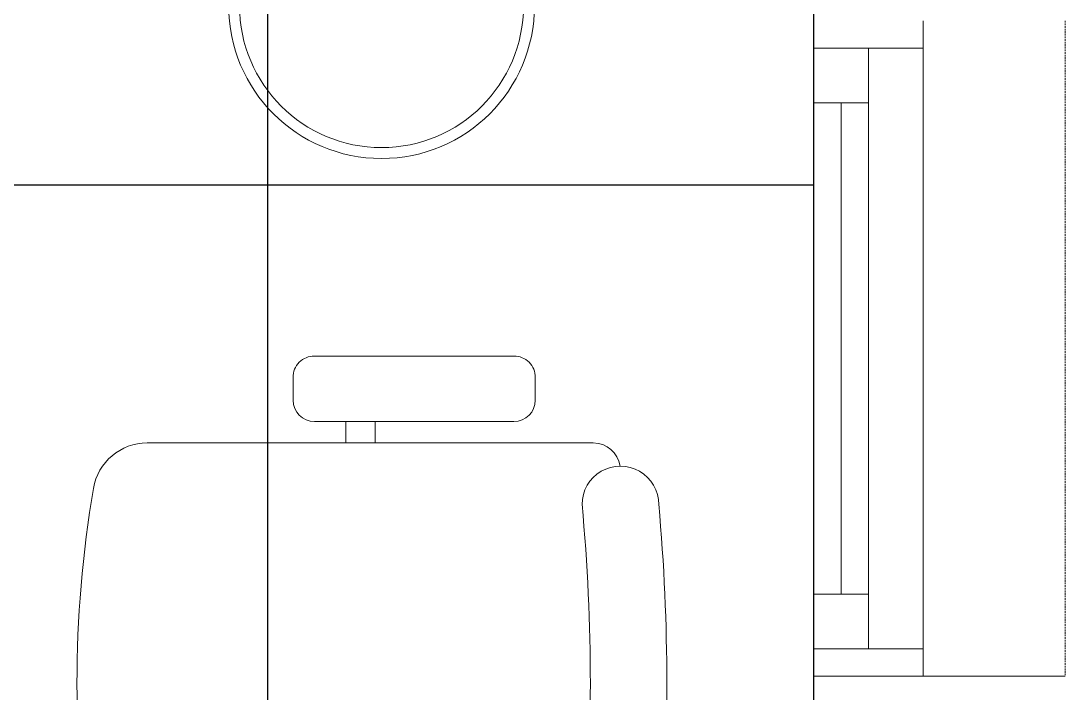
# Model space of a CAD drawing. Extents: x -12260 to 304645, y -29287 to 19916.
# Drawn here: x 48250 to 49206, y 4474 to 5090 of the extents above; entities that cross this region are included whole.
import ezdxf

# ---------------------------------------------------------------- set-up
doc = ezdxf.new("R2010")
doc.units = 0
doc.header["$LTSCALE"] = 0.25
doc.linetypes.add('01-First Floor$0$HIDDEN', pattern=[9.525, 6.35, -3.175])
doc.linetypes.add('DASHDOT', pattern=[25.4, 12.7, -6.35, 0, -6.35])
for name, color, linetype, lineweight in [('01-First Floor$0$Aluminum', 251, 'Continuous', 5), ('01-First Floor$0$LOADING', 253, 'Continuous', 5), ('01-First Floor$0$NEW Wall', 166, 'Continuous', 5), ('01-First Floor$0$Proj', 251, 'Continuous', 5), ('01-First Floor$0$Walls', 251, 'Continuous', 5), ('E-LITE-CLNG-CNDT', 6, 'DASHDOT', 35)]:
    doc.layers.add(name, color=color, linetype=linetype, lineweight=lineweight)
doc.layers.add('01-First Floor$0$FALSE CEILING', color=251, linetype='Continuous')

# ---------------------------------------------------------------- blocks, each defined once
blk = doc.blocks.new('01-First Floor$0$WM00001-P')
at = {"layer": '01-First Floor$0$LOADING'}
for radius in [0.14, 0.13]:
    blk.add_circle((0, 0), radius, dxfattribs=at)
blk = doc.blocks.new('*X76')
at = {"color": 0}
for p, q in [((5, 3), (5, 3)), ((5, 3), (5, 3)), ((5, 3), (5, 3)), ((5, 3), (5, 3)), ((5, 3), (5, 3)), ((5, 3), (5, 3)), ((5, 3), (5, 3)), ((5, 3), (5, 3)), ((5, 3), (5, 3)), ((5, 3), (5, 3)), ((5, 3), (5, 3)), ((5, 3), (5, 3)), ((5, 3), (5, 3)), ((5, 3), (5, 3)), ((5, 3), (5, 3)), ((5, 3), (5, 3)), ((5, 3), (5, 3)), ((5, 3), (5, 3)), ((5, 3), (5, 3)), ((5, 3), (5, 3)), ((5, 3), (5, 3)), ((5, 3), (5, 3)), ((5, 3), (5, 3)), ((5, 3), (5, 3)), ((5, 3), (5, 3)), ((5, 3), (5, 3)), ((5, 3), (5, 3)), ((5, 3), (5, 3)), ((5, 3), (5, 3)), ((5, 3), (5, 3)), ((5, 3), (5, 3)), ((5, 3), (5, 3)), ((5, 3), (5, 3)), ((5, 3), (5, 3)), ((5, 3), (5, 3)), ((5, 3), (5, 3)), ((5, 3), (5, 3)), ((5, 3), (5, 3)), ((5, 3), (5, 3)), ((5, 3), (5, 3)), ((5, 3), (5, 3)), ((5, 3), (5, 3)), ((5, 3), (5, 3)), ((5, 3), (5, 3)), ((5, 3), (5, 3)), ((5, 3), (5, 3)), ((5, 3), (5, 3)), ((5, 3), (5, 3)), ((5, 3), (5, 3)), ((5, 3), (5, 3)), ((5, 3), (5, 3)), ((5, 3), (5, 3)), ((5, 3), (5, 3)), ((5, 3), (5, 3)), ((5, 3), (5, 3)), ((5, 3), (5, 3)), ((5, 3), (5, 3)), ((5, 3), (5, 3)), ((5, 3), (5, 3)), ((5, 3), (5, 3)), ((5, 3), (5, 3)), ((5, 3), (5, 3)), ((5, 3), (5, 3)), ((5, 3), (5, 3)), ((5, 3), (5, 3)), ((5, 3), (5, 3)), ((6, 3), (5, 3)), ((5, 3), (5, 3)), ((6, 3), (5, 3)), ((5, 3), (5, 3)), ((6, 3), (5, 3)), ((5, 3), (5, 3)), ((6, 3), (5, 3)), ((5, 3), (5, 3)), ((5, 3), (5, 3)), ((5, 3), (5, 3)), ((5, 3), (5, 3)), ((5, 3), (5, 3)), ((5, 3), (5, 3)), ((5, 3), (5, 3)), ((5, 3), (5, 3)), ((5, 3), (5, 3)), ((5, 3), (5, 3)), ((5, 3), (5, 3)), ((5, 3), (5, 3)), ((5, 3), (5, 3)), ((5, 3), (5, 3)), ((5, 3), (5, 3)), ((5, 3), (5, 3)), ((5, 3), (5, 3)), ((5, 3), (5, 3)), ((5, 3), (5, 3)), ((5, 3), (5, 3)), ((5, 3), (5, 3)), ((5, 3), (5, 3)), ((5, 3), (5, 3)), ((6, 3), (6, 3)), ((6, 3), (6, 3)), ((6, 3), (6, 3)), ((6, 3), (6, 3)), ((6, 3), (6, 3)), ((6, 3), (6, 3)), ((6, 3), (6, 3)), ((6, 3), (6, 3)), ((6, 3), (6, 3)), ((6, 3), (6, 3)), ((6, 3), (6, 3)), ((6, 3), (6, 3)), ((6, 3), (6, 3)), ((6, 3), (6, 3)), ((6, 3), (6, 3)), ((6, 3), (6, 3)), ((6, 3), (6, 3)), ((6, 3), (6, 3)), ((6, 3), (6, 3)), ((6, 3), (6, 3)), ((6, 3), (6, 3)), ((6, 3), (6, 3)), ((6, 3), (6, 3)), ((6, 3), (6, 3)), ((6, 3), (6, 3)), ((6, 3), (6, 3)), ((6, 3), (6, 3)), ((6, 3), (6, 3)), ((6, 3), (6, 3)), ((6, 3), (6, 3)), ((6, 3), (6, 3)), ((6, 3), (6, 3)), ((6, 3), (6, 3)), ((6, 3), (6, 3)), ((6, 3), (6, 3)), ((6, 3), (6, 3)), ((6, 3), (6, 3)), ((6, 3), (6, 3)), ((6, 3), (6, 3)), ((6, 3), (6, 3)), ((6, 3), (6, 3)), ((6, 3), (6, 3)), ((6, 3), (6, 3)), ((6, 3), (6, 3)), ((6, 3), (6, 3)), ((6, 3), (6, 3)), ((6, 3), (6, 3)), ((6, 3), (6, 3)), ((6, 3), (6, 3)), ((6, 3), (6, 3)), ((6, 3), (6, 3)), ((6, 3), (6, 3)), ((6, 3), (6, 3)), ((6, 3), (6, 3)), ((6, 3), (6, 3)), ((6, 3), (6, 3)), ((6, 3), (6, 3)), ((6, 3), (6, 3)), ((6, 3), (6, 3)), ((6, 3), (6, 3)), ((6, 3), (6, 3)), ((6, 3), (6, 3)), ((6, 3), (6, 3)), ((6, 3), (6, 3)), ((6, 3), (6, 3)), ((6, 3), (6, 3)), ((6, 3), (6, 3)), ((6, 3), (6, 3)), ((6, 3), (6, 3)), ((6, 3), (6, 3)), ((6, 3), (6, 3)), ((6, 3), (6, 3)), ((6, 3), (6, 3)), ((6, 3), (6, 3)), ((6, 3), (6, 3)), ((6, 3), (6, 3)), ((6, 3), (6, 3)), ((6, 3), (6, 3)), ((6, 3), (6, 3)), ((6, 3), (6, 3)), ((6, 3), (6, 3)), ((6, 3), (6, 3)), ((6, 3), (6, 3)), ((6, 3), (6, 3)), ((6, 3), (6, 3)), ((6, 3), (6, 3)), ((6, 3), (6, 3)), ((6, 3), (6, 3)), ((6, 3), (6, 3)), ((6, 3), (6, 3)), ((6, 3), (6, 3)), ((6, 3), (6, 3)), ((6, 3), (6, 3)), ((6, 3), (6, 3)), ((6, 3), (6, 3)), ((6, 3), (6, 3)), ((6, 3), (6, 3)), ((6, 3), (6, 3)), ((6, 3), (6, 3)), ((6, 3), (6, 3)), ((6, 3), (6, 3)), ((6, 3), (6, 3)), ((6, 3), (6, 3)), ((6, 3), (6, 3)), ((6, 3), (6, 3)), ((6, 3), (6, 3)), ((6, 3), (6, 3)), ((6, 3), (6, 3)), ((6, 3), (6, 3)), ((6, 3), (6, 3)), ((6, 3), (6, 3)), ((6, 3), (6, 3)), ((6, 3), (6, 3)), ((6, 3), (6, 3)), ((6, 3), (6, 3)), ((6, 3), (6, 3)), ((6, 3), (6, 3)), ((6, 3), (6, 3)), ((6, 3), (6, 3)), ((6, 3), (6, 3)), ((6, 3), (6, 3)), ((6, 3), (6, 3)), ((6, 3), (6, 3)), ((6, 3), (6, 3)), ((6, 3), (6, 3)), ((6, 3), (6, 3)), ((6, 3), (6, 3)), ((6, 3), (6, 3)), ((6, 3), (6, 3)), ((6, 3), (6, 3)), ((6, 3), (6, 3)), ((6, 3), (6, 3)), ((6, 3), (6, 3)), ((6, 3), (6, 3)), ((6, 3), (6, 3)), ((6, 3), (6, 3)), ((6, 3), (6, 3)), ((6, 3), (6, 3)), ((6, 3), (6, 3)), ((6, 3), (6, 3)), ((6, 3), (6, 3)), ((6, 3), (6, 3)), ((6, 3), (6, 3)), ((6, 3), (6, 3)), ((6, 3), (6, 3)), ((6, 3), (6, 3)), ((6, 3), (6, 3)), ((6, 3), (6, 3)), ((6, 3), (6, 3)), ((6, 3), (6, 3)), ((6, 3), (6, 3)), ((6, 3), (6, 3)), ((6, 3), (6, 3)), ((6, 3), (6, 3)), ((6, 3), (6, 3)), ((6, 3), (6, 3)), ((6, 3), (6, 3)), ((6, 3), (6, 3)), ((6, 3), (6, 3)), ((6, 3), (6, 3)), ((6, 3), (6, 3)), ((6, 3), (6, 3)), ((6, 3), (6, 3)), ((6, 3), (6, 3)), ((6, 3), (6, 3)), ((6, 3), (6, 3)), ((6, 3), (6, 3)), ((6, 3), (6, 3)), ((6, 3), (6, 3)), ((6, 3), (6, 3)), ((6, 3), (6, 3)), ((6, 3), (6, 3)), ((6, 3), (6, 3)), ((6, 3), (6, 3)), ((6, 3), (6, 3)), ((6, 3), (6, 3)), ((6, 3), (6, 3)), ((6, 3), (6, 3)), ((6, 3), (6, 3)), ((6, 3), (6, 3)), ((6, 3), (6, 3)), ((6, 3), (6, 3)), ((6, 3), (6, 3)), ((6, 3), (6, 3)), ((6, 3), (6, 3)), ((6, 3), (6, 3)), ((6, 3), (6, 3)), ((6, 3), (6, 3)), ((6, 3), (6, 3)), ((6, 3), (6, 3)), ((6, 3), (6, 3)), ((6, 3), (6, 3)), ((6, 3), (6, 3)), ((6, 3), (6, 3)), ((6, 3), (6, 3)), ((6, 3), (6, 3)), ((6, 3), (6, 3)), ((6, 3), (6, 3)), ((6, 3), (6, 3)), ((6, 3), (6, 3)), ((6, 3), (6, 3)), ((6, 3), (6, 3)), ((6, 3), (6, 3)), ((6, 3), (6, 3)), ((6, 3), (5, 3)), ((6, 3), (5, 3)), ((6, 3), (5, 3)), ((6, 3), (5, 3)), ((6, 3), (5, 3)), ((6, 3), (6, 3)), ((6, 3), (6, 3)), ((6, 3), (6, 3)), ((6, 3), (6, 3)), ((6, 3), (6, 3)), ((6, 3), (6, 3)), ((6, 3), (6, 3)), ((6, 3), (6, 3)), ((6, 3), (6, 3)), ((6, 3), (6, 3)), ((6, 3), (6, 3)), ((6, 3), (6, 3)), ((6, 3), (6, 3)), ((6, 3), (6, 3)), ((6, 3), (6, 3)), ((6, 3), (6, 3)), ((6, 3), (6, 3)), ((6, 3), (6, 3)), ((6, 3), (6, 3)), ((6, 3), (6, 3)), ((6, 3), (6, 3)), ((6, 3), (6, 3)), ((6, 3), (6, 3)), ((6, 3), (6, 3)), ((6, 3), (6, 3)), ((6, 3), (6, 3)), ((6, 3), (6, 3)), ((6, 3), (6, 3)), ((6, 3), (6, 3)), ((6, 3), (6, 3)), ((6, 3), (6, 3)), ((6, 3), (6, 3)), ((6, 3), (6, 3)), ((6, 3), (6, 3)), ((6, 3), (6, 3)), ((6, 3), (6, 3)), ((6, 3), (6, 3)), ((6, 3), (6, 3)), ((6, 3), (6, 3)), ((6, 3), (6, 3)), ((6, 3), (6, 3)), ((6, 3), (6, 3)), ((6, 3), (6, 3)), ((6, 3), (6, 3)), ((6, 3), (6, 3)), ((6, 3), (6, 3)), ((6, 3), (6, 3)), ((6, 3), (6, 3)), ((6, 3), (6, 3)), ((6, 3), (6, 3)), ((6, 3), (6, 3)), ((6, 3), (6, 3)), ((6, 3), (6, 3)), ((6, 3), (6, 3)), ((6, 3), (6, 3)), ((6, 3), (6, 3)), ((6, 3), (6, 3)), ((6, 3), (6, 3)), ((6, 3), (6, 3)), ((6, 3), (6, 3)), ((6, 3), (6, 3)), ((6, 3), (6, 3)), ((6, 3), (6, 3)), ((6, 3), (6, 3)), ((6, 3), (6, 3)), ((6, 3), (6, 3)), ((6, 3), (6, 3)), ((6, 3), (6, 3)), ((6, 3), (6, 3)), ((6, 3), (6, 3)), ((6, 3), (6, 3)), ((6, 3), (6, 3)), ((6, 3), (6, 3)), ((6, 3), (6, 3)), ((6, 3), (6, 3)), ((6, 3), (6, 3)), ((6, 3), (6, 3)), ((6, 3), (6, 3)), ((6, 3), (6, 3)), ((6, 3), (6, 3)), ((6, 3), (6, 3)), ((6, 3), (6, 3)), ((6, 3), (6, 3)), ((6, 3), (6, 3)), ((6, 3), (6, 3)), ((6, 3), (6, 3)), ((6, 3), (6, 3)), ((6, 3), (6, 3)), ((6, 3), (6, 3)), ((6, 3), (6, 3)), ((6, 3), (6, 3)), ((6, 3), (6, 3)), ((6, 3), (6, 3)), ((6, 3), (6, 3)), ((6, 3), (6, 3)), ((6, 3), (6, 3)), ((6, 3), (6, 3)), ((6, 3), (6, 3)), ((6, 3), (6, 3)), ((6, 3), (6, 3)), ((6, 3), (6, 3)), ((6, 3), (6, 3)), ((6, 3), (6, 3)), ((6, 3), (6, 3)), ((6, 3), (6, 3)), ((6, 3), (6, 3)), ((6, 3), (6, 3)), ((6, 3), (6, 3)), ((6, 3), (6, 3)), ((6, 3), (6, 3)), ((6, 3), (6, 3)), ((6, 3), (6, 3)), ((6, 3), (6, 3)), ((6, 3), (6, 3)), ((6, 3), (6, 3)), ((6, 3), (6, 3)), ((6, 3), (6, 3)), ((6, 3), (6, 3)), ((6, 3), (6, 3)), ((6, 3), (6, 3)), ((6, 3), (6, 3)), ((6, 3), (6, 3)), ((6, 3), (6, 3)), ((6, 3), (6, 3)), ((6, 3), (6, 3)), ((6, 3), (6, 3)), ((6, 3), (6, 3)), ((6, 3), (6, 3)), ((6, 3), (6, 3)), ((6, 3), (6, 3)), ((6, 3), (6, 3)), ((6, 3), (6, 3)), ((6, 3), (6, 3)), ((6, 3), (6, 3)), ((6, 3), (6, 3)), ((6, 3), (6, 3)), ((6, 3), (6, 3)), ((6, 3), (6, 3)), ((6, 3), (6, 3)), ((6, 3), (6, 3)), ((6, 3), (6, 3)), ((6, 3), (6, 3)), ((6, 3), (6, 3)), ((6, 3), (6, 3)), ((6, 3), (6, 3)), ((6, 3), (6, 3)), ((6, 3), (6, 3)), ((6, 3), (6, 3)), ((6, 3), (6, 3)), ((6, 3), (6, 3)), ((6, 3), (6, 3)), ((6, 3), (6, 3)), ((6, 3), (6, 3)), ((6, 3), (6, 3)), ((6, 3), (6, 3)), ((6, 3), (6, 3)), ((6, 3), (6, 3)), ((6, 3), (6, 3)), ((6, 3), (6, 3)), ((6, 3), (6, 3)), ((6, 3), (6, 3)), ((6, 3), (6, 3)), ((6, 3), (6, 3)), ((6, 3), (6, 3)), ((6, 3), (6, 3)), ((6, 3), (6, 3)), ((6, 3), (6, 3)), ((6, 3), (6, 3)), ((6, 3), (6, 3)), ((6, 3), (6, 3)), ((6, 3), (6, 3)), ((6, 3), (6, 3)), ((6, 3), (6, 3)), ((6, 3), (6, 3)), ((6, 3), (6, 3)), ((6, 3), (6, 3)), ((6, 3), (6, 3)), ((6, 3), (6, 3)), ((6, 3), (6, 3)), ((6, 3), (6, 3)), ((6, 3), (6, 3)), ((6, 3), (6, 3)), ((6, 3), (6, 3)), ((6, 3), (6, 3)), ((6, 3), (6, 3)), ((6, 3), (6, 3)), ((6, 3), (6, 3)), ((6, 3), (6, 3)), ((6, 3), (6, 3)), ((6, 3), (6, 3)), ((6, 3), (6, 3)), ((6, 3), (6, 3)), ((6, 3), (6, 3)), ((6, 3), (6, 3)), ((6, 3), (6, 3)), ((6, 3), (6, 3)), ((6, 3), (6, 3)), ((6, 3), (6, 3)), ((6, 3), (6, 3)), ((6, 3), (6, 3)), ((6, 3), (6, 3)), ((6, 3), (6, 3)), ((6, 3), (6, 3)), ((6, 3), (6, 3)), ((6, 3), (6, 3)), ((6, 3), (6, 3)), ((6, 3), (6, 3)), ((6, 3), (6, 3)), ((6, 3), (6, 3)), ((6, 3), (6, 3)), ((6, 3), (6, 3)), ((6, 3), (6, 3)), ((6, 3), (6, 3)), ((6, 3), (6, 3)), ((6, 3), (6, 3)), ((6, 3), (6, 3)), ((6, 3), (6, 3)), ((6, 3), (6, 3)), ((6, 3), (6, 3)), ((6, 3), (6, 3)), ((6, 3), (6, 3)), ((6, 3), (6, 3)), ((6, 3), (6, 3)), ((6, 3), (6, 3)), ((6, 3), (6, 3)), ((6, 3), (6, 3)), ((6, 3), (6, 3)), ((6, 3), (6, 3)), ((6, 3), (6, 3)), ((6, 3), (6, 3)), ((6, 3), (6, 3)), ((6, 3), (6, 3)), ((6, 3), (6, 3)), ((6, 3), (6, 3)), ((6, 3), (6, 3)), ((6, 3), (6, 3)), ((6, 3), (6, 3)), ((6, 3), (6, 3)), ((6, 3), (6, 3)), ((6, 3), (6, 3)), ((6, 3), (6, 3)), ((6, 3), (6, 3)), ((6, 3), (6, 3)), ((6, 3), (6, 3)), ((6, 3), (6, 3)), ((6, 3), (6, 3)), ((6, 3), (6, 3)), ((6, 3), (6, 3)), ((6, 3), (6, 3)), ((6, 3), (6, 3)), ((6, 3), (6, 3)), ((6, 3), (6, 3)), ((6, 3), (6, 3)), ((6, 3), (6, 3)), ((6, 3), (6, 3)), ((6, 3), (6, 3)), ((6, 3), (6, 3)), ((6, 3), (6, 3)), ((6, 3), (6, 3)), ((6, 3), (6, 3)), ((6, 3), (6, 3)), ((6, 3), (6, 3)), ((6, 3), (6, 3)), ((6, 3), (6, 3)), ((6, 3), (6, 3)), ((6, 3), (6, 3)), ((6, 3), (6, 3)), ((6, 3), (6, 3)), ((6, 3), (6, 3)), ((6, 3), (6, 3)), ((6, 3), (6, 3)), ((6, 3), (6, 3)), ((6, 3), (6, 3)), ((6, 3), (6, 3)), ((6, 3), (6, 3)), ((6, 3), (6, 3)), ((6, 3), (6, 3)), ((6, 3), (6, 3)), ((6, 3), (6, 3)), ((6, 3), (6, 3)), ((6, 3), (6, 3)), ((6, 3), (6, 3)), ((6, 3), (6, 3)), ((6, 3), (6, 3)), ((6, 3), (6, 3)), ((6, 3), (6, 3)), ((6, 3), (6, 3)), ((6, 3), (6, 3)), ((6, 3), (6, 3)), ((6, 3), (6, 3)), ((6, 3), (6, 3)), ((6, 3), (6, 3)), ((6, 3), (6, 3)), ((6, 3), (6, 3)), ((6, 3), (6, 3)), ((6, 3), (6, 3)), ((6, 3), (6, 3)), ((6, 3), (6, 3)), ((6, 3), (6, 3)), ((6, 3), (6, 3)), ((6, 3), (6, 3)), ((6, 3), (6, 3)), ((6, 3), (6, 3)), ((6, 3), (6, 3)), ((6, 3), (6, 3)), ((6, 3), (6, 3)), ((6, 3), (6, 3)), ((6, 3), (6, 3)), ((6, 3), (6, 3)), ((6, 3), (6, 3)), ((6, 3), (6, 3)), ((6, 3), (6, 3)), ((6, 3), (6, 3)), ((6, 3), (6, 3)), ((6, 3), (6, 3)), ((6, 3), (6, 3)), ((6, 3), (6, 3))]:
    blk.add_line(p, q, dxfattribs=at)
blk = doc.blocks.new('*X77')
at = {"color": 0}
for p, q in [((13, 1), (13, 1)), ((13, 1), (13, 1)), ((13, 1), (13, 1)), ((13, 1), (13, 1)), ((13, 1), (13, 1)), ((13, 1), (13, 1)), ((13, 1), (13, 1)), ((13, 1), (13, 1)), ((13, 1), (13, 1)), ((13, 1), (13, 1)), ((13, 1), (13, 1)), ((13, 1), (13, 1)), ((13, 1), (13, 1)), ((13, 1), (13, 1)), ((13, 1), (13, 1)), ((13, 1), (14, 1)), ((13, 1), (14, 1)), ((13, 1), (14, 1)), ((13, 1), (13, 1)), ((13, 1), (13, 1)), ((13, 1), (13, 1)), ((13, 1), (13, 1)), ((13, 1), (13, 1)), ((13, 1), (13, 1)), ((13, 1), (13, 1)), ((13, 1), (13, 1)), ((13, 1), (13, 1)), ((13, 1), (13, 1)), ((13, 1), (13, 1)), ((13, 1), (13, 1)), ((13, 1), (13, 1)), ((13, 1), (13, 1)), ((13, 1), (13, 1)), ((13, 1), (13, 1)), ((13, 1), (13, 1)), ((13, 1), (13, 1)), ((13, 1), (13, 1)), ((13, 1), (13, 1)), ((13, 1), (13, 1)), ((13, 1), (13, 1)), ((13, 1), (13, 1)), ((13, 1), (13, 1)), ((13, 1), (13, 1)), ((13, 1), (13, 1)), ((13, 1), (13, 1)), ((13, 1), (13, 1)), ((13, 1), (13, 1)), ((13, 1), (13, 1)), ((13, 1), (13, 1)), ((13, 1), (13, 1)), ((13, 1), (13, 1)), ((13, 1), (13, 1)), ((13, 1), (13, 1)), ((13, 1), (13, 1)), ((13, 1), (13, 1)), ((13, 1), (13, 1)), ((13, 1), (13, 1)), ((13, 1), (13, 1)), ((13, 1), (13, 1)), ((13, 1), (13, 1)), ((13, 1), (13, 1)), ((13, 1), (13, 1)), ((13, 1), (13, 1)), ((13, 1), (13, 1)), ((13, 1), (13, 1)), ((13, 1), (13, 1)), ((13, 1), (13, 1)), ((13, 1), (13, 1)), ((13, 1), (13, 1)), ((13, 1), (13, 1)), ((13, 1), (13, 1)), ((13, 1), (13, 1)), ((13, 1), (13, 1)), ((13, 1), (13, 1)), ((13, 1), (13, 1)), ((13, 1), (13, 1)), ((13, 1), (13, 1)), ((13, 1), (13, 1)), ((13, 1), (13, 1)), ((13, 1), (13, 1)), ((13, 1), (13, 1)), ((13, 1), (13, 1)), ((13, 1), (13, 1)), ((13, 1), (13, 1)), ((13, 1), (13, 1)), ((13, 1), (13, 1)), ((13, 1), (13, 1)), ((13, 1), (13, 1)), ((13, 1), (13, 1)), ((13, 1), (13, 1)), ((13, 1), (13, 1)), ((13, 1), (13, 1)), ((13, 1), (13, 1)), ((13, 1), (13, 1)), ((13, 1), (13, 1)), ((13, 1), (13, 1)), ((13, 1), (13, 1)), ((13, 1), (13, 1)), ((13, 1), (13, 1)), ((13, 1), (13, 1)), ((13, 1), (13, 1)), ((13, 1), (13, 1)), ((13, 1), (13, 1)), ((13, 1), (13, 1)), ((13, 1), (13, 1)), ((13, 1), (13, 1)), ((13, 1), (13, 1)), ((13, 1), (13, 1)), ((13, 1), (13, 1)), ((13, 1), (13, 1)), ((13, 1), (13, 1)), ((13, 1), (13, 1)), ((13, 1), (13, 1)), ((13, 1), (13, 1)), ((13, 1), (13, 1)), ((13, 1), (13, 1)), ((13, 1), (13, 1)), ((13, 1), (13, 1)), ((13, 1), (13, 1)), ((13, 1), (13, 1)), ((13, 1), (13, 1)), ((13, 1), (13, 1)), ((13, 1), (13, 1)), ((13, 1), (14, 1)), ((13, 0), (13, 0)), ((13, 0), (13, 0)), ((13, 0), (13, 0)), ((13, 0), (13, 0)), ((13, 0), (13, 0)), ((13, 0), (13, 0)), ((13, 0), (13, 0)), ((13, 0), (13, 0)), ((13, 0), (13, 0)), ((13, 0), (13, 0)), ((13, 0), (13, 0)), ((13, 0), (13, 0)), ((13, 0), (13, 0)), ((13, 0), (13, 0)), ((13, 0), (13, 0)), ((13, 0), (13, 0)), ((13, 0), (13, 0)), ((13, 0), (13, 0)), ((13, 0), (13, 0)), ((13, 0), (13, 0)), ((13, 0), (13, 0)), ((13, 0), (13, 0)), ((13, 0), (13, 0)), ((13, 0), (13, 0)), ((13, 0), (13, 0)), ((13, 0), (13, 0)), ((13, 0), (13, 0)), ((13, 0), (13, 0)), ((13, 0), (13, 0)), ((13, 0), (13, 0)), ((13, 0), (13, 0)), ((13, 0), (13, 0)), ((13, 0), (13, 0)), ((13, 0), (13, 0)), ((13, 0), (13, 0)), ((13, 0), (13, 0)), ((13, 0), (13, 0)), ((13, 0), (13, 0)), ((13, 0), (13, 0)), ((13, 0), (13, 0)), ((13, 0), (13, 0)), ((13, 0), (13, 0)), ((13, 0), (13, 0)), ((13, 0), (13, 0)), ((13, 0), (13, 0)), ((13, 0), (13, 0)), ((13, 0), (13, 0)), ((13, 0), (13, 0)), ((13, 0), (14, 0)), ((13, 0), (14, 0)), ((13, 0), (13, 0)), ((13, 0), (14, 0)), ((14, 1), (14, 1)), ((14, 1), (14, 1)), ((14, 1), (14, 1)), ((14, 1), (14, 1)), ((14, 1), (14, 1)), ((14, 1), (14, 1)), ((14, 1), (14, 1)), ((14, 1), (14, 1)), ((14, 1), (14, 1)), ((14, 1), (14, 1)), ((14, 1), (14, 1)), ((14, 1), (14, 1)), ((14, 1), (14, 1)), ((14, 1), (14, 1)), ((14, 1), (14, 1)), ((14, 1), (14, 1)), ((14, 1), (14, 1)), ((14, 1), (14, 1)), ((14, 1), (14, 1)), ((14, 1), (14, 1)), ((14, 1), (14, 1)), ((14, 1), (14, 1)), ((14, 1), (14, 1)), ((14, 1), (14, 1)), ((14, 1), (14, 1)), ((14, 1), (14, 1)), ((14, 1), (14, 1)), ((14, 1), (14, 1)), ((14, 1), (14, 1)), ((14, 1), (14, 1)), ((14, 1), (14, 1)), ((14, 1), (14, 1)), ((14, 1), (14, 1)), ((14, 1), (14, 1)), ((14, 1), (14, 1)), ((14, 1), (14, 1)), ((14, 1), (14, 1)), ((14, 1), (14, 1)), ((14, 1), (14, 1)), ((14, 1), (14, 1)), ((14, 1), (14, 1)), ((14, 1), (14, 1)), ((14, 1), (14, 1)), ((14, 1), (14, 1)), ((14, 1), (14, 1)), ((14, 1), (14, 1)), ((14, 1), (14, 1)), ((14, 1), (14, 1)), ((14, 1), (14, 1)), ((14, 1), (14, 1)), ((14, 1), (14, 1)), ((14, 1), (14, 1)), ((14, 1), (14, 1)), ((14, 1), (14, 1)), ((14, 1), (14, 1)), ((14, 1), (14, 1)), ((14, 1), (14, 1)), ((14, 1), (14, 1)), ((14, 1), (14, 1)), ((14, 1), (14, 1)), ((14, 1), (14, 1)), ((14, 1), (14, 1)), ((14, 1), (14, 1)), ((14, 1), (14, 1)), ((14, 1), (14, 1)), ((14, 1), (14, 1)), ((14, 1), (14, 1)), ((14, 1), (14, 1)), ((14, 1), (14, 1)), ((14, 1), (14, 1)), ((14, 1), (14, 1)), ((14, 1), (14, 1)), ((14, 1), (14, 1)), ((14, 1), (14, 1)), ((14, 1), (14, 1)), ((14, 1), (14, 1)), ((14, 1), (14, 1)), ((14, 1), (14, 1)), ((14, 1), (14, 1)), ((14, 1), (14, 1)), ((14, 1), (14, 1)), ((14, 1), (14, 1)), ((14, 1), (14, 1)), ((14, 1), (14, 1)), ((14, 1), (14, 1)), ((14, 1), (14, 1)), ((14, 1), (14, 1)), ((14, 1), (14, 1)), ((14, 1), (14, 1)), ((14, 1), (14, 1)), ((14, 1), (14, 1)), ((14, 1), (14, 1)), ((14, 1), (14, 1)), ((14, 1), (14, 1)), ((14, 0), (14, 0)), ((14, 0), (14, 0)), ((14, 0), (14, 0)), ((14, 0), (14, 0)), ((14, 0), (14, 0)), ((14, 0), (14, 0)), ((14, 0), (14, 0)), ((14, 0), (14, 0)), ((14, 0), (14, 0)), ((14, 0), (14, 0)), ((14, 0), (14, 0)), ((14, 0), (14, 0)), ((14, 0), (14, 0)), ((14, 0), (14, 0)), ((14, 0), (14, 0)), ((14, 0), (14, 0)), ((14, 0), (14, 0)), ((14, 0), (14, 0)), ((14, 0), (14, 0)), ((14, 0), (14, 0)), ((14, 0), (14, 0)), ((14, 0), (14, 0)), ((14, 0), (14, 0)), ((14, 0), (14, 0)), ((14, 0), (14, 0)), ((14, 0), (14, 0)), ((14, 0), (14, 0)), ((14, 0), (14, 0)), ((14, 0), (14, 0)), ((14, 0), (14, 0)), ((14, 0), (14, 0)), ((14, 0), (14, 0)), ((14, 0), (14, 0)), ((14, 0), (14, 0)), ((14, 0), (14, 0)), ((14, 0), (14, 0)), ((14, 0), (14, 0)), ((14, 0), (14, 0)), ((14, 0), (14, 0)), ((14, 0), (14, 0)), ((14, 0), (14, 0)), ((14, 0), (14, 0)), ((14, 0), (14, 0)), ((14, 0), (14, 0)), ((14, 0), (14, 0)), ((14, 0), (14, 0)), ((14, 0), (14, 0)), ((14, 0), (14, 0)), ((13, 0), (13, 0)), ((13, 0), (14, 0)), ((13, 0), (13, 0)), ((13, 0), (14, 0)), ((13, 0), (13, 0)), ((13, 0), (14, 0)), ((13, 0), (13, 0)), ((13, 0), (13, 0)), ((13, 0), (13, 0)), ((13, 0), (13, 0)), ((13, 0), (14, 0)), ((13, 0), (13, 0)), ((13, 0), (14, 0)), ((13, 0), (13, 0)), ((13, 0), (14, 0)), ((13, 0), (13, 0)), ((13, 0), (14, 0)), ((13, 0), (13, 0)), ((13, 0), (14, 0)), ((13, 0), (13, 0)), ((13, 0), (14, 0)), ((13, 0), (13, 0)), ((13, 0), (14, 0)), ((13, 0), (13, 0)), ((13, 0), (13, 0)), ((13, 0), (13, 0)), ((13, 0), (14, 0)), ((13, 0), (13, 0)), ((13, 0), (14, 0)), ((13, 0), (13, 0)), ((13, 0), (14, 0)), ((13, 0), (13, 0)), ((13, 0), (14, 0)), ((13, 0), (13, 0)), ((13, 0), (13, 0)), ((13, 0), (13, 0)), ((13, 0), (13, 0)), ((13, 0), (13, 0)), ((13, 0), (13, 0)), ((13, 0), (13, 0)), ((13, 0), (13, 0)), ((13, 0), (13, 0)), ((13, 0), (13, 0)), ((13, 0), (13, 0)), ((13, 0), (13, 0)), ((13, 0), (13, 0)), ((13, 0), (13, 0)), ((13, 0), (13, 0)), ((13, 0), (13, 0)), ((13, 0), (13, 0)), ((13, 0), (13, 0)), ((13, 0), (13, 0)), ((13, 0), (13, 0)), ((13, 0), (13, 0)), ((13, 0), (13, 0)), ((13, 0), (13, 0)), ((13, 0), (13, 0)), ((13, 0), (13, 0)), ((13, 0), (13, 0)), ((13, 0), (13, 0)), ((13, 0), (13, 0)), ((13, 0), (13, 0)), ((13, 0), (13, 0)), ((13, 0), (13, 0)), ((13, -1), (13, -1)), ((13, -1), (13, -1)), ((13, -1), (13, -1)), ((13, -1), (13, -1)), ((13, -1), (13, -1)), ((13, -1), (14, -1)), ((13, -1), (13, -1)), ((14, 0), (14, 0)), ((14, 0), (14, 0)), ((14, 0), (14, 0)), ((14, 0), (14, 0)), ((14, 0), (14, 0)), ((14, 0), (14, 0)), ((14, 0), (14, 0)), ((14, 0), (14, 0)), ((14, 0), (14, 0)), ((14, 0), (14, 0)), ((14, 0), (14, 0)), ((14, 0), (14, 0)), ((14, 0), (14, 0)), ((14, 0), (14, 0)), ((14, 0), (14, 0)), ((13, 0), (14, 0)), ((14, 0), (14, 0)), ((14, 0), (14, 0)), ((14, 0), (14, 0)), ((14, 0), (14, 0)), ((14, 0), (14, 0)), ((14, 0), (14, 0)), ((14, 0), (14, 0)), ((14, 0), (14, 0)), ((14, 0), (14, 0)), ((14, 0), (14, 0)), ((14, 0), (14, 0)), ((14, 0), (14, 0)), ((14, 0), (14, 0)), ((14, 0), (14, 0)), ((14, 0), (14, 0)), ((14, 0), (14, 0)), ((14, 0), (14, 0)), ((14, 0), (14, 0)), ((14, 0), (14, 0)), ((14, 0), (14, 0)), ((14, 0), (14, 0)), ((14, 0), (14, 0)), ((14, 0), (14, 0)), ((14, 0), (14, 0)), ((14, 0), (14, 0)), ((14, 0), (14, 0)), ((14, 0), (14, 0)), ((14, 0), (14, 0)), ((14, 0), (14, 0)), ((14, 0), (14, 0)), ((14, 0), (14, 0)), ((14, 0), (14, 0)), ((14, 0), (14, 0)), ((14, 0), (14, 0)), ((14, -1), (14, -1)), ((14, -1), (14, -1)), ((14, -1), (14, -1)), ((14, -1), (14, -1)), ((14, -1), (14, -1))]:
    blk.add_line(p, q, dxfattribs=at)
blk = doc.blocks.new('01-First Floor$0$GF21018-P')
at = {"color": 0}
for p, q in [((0.22049, 0.47563), (0.22049, 0.0675)), ((0.25963, 0.34221), (0.2804, 0.34221)), ((0.24001, 0.32259), (0.24001, 0.14)), ((0.30001, 0.32259), (0.30001, 0.14)), ((0.22049, 0.29372), (0.24001, 0.29372)), ((0.22049, 0.26708), (0.24001, 0.26708)), ((0.25963, 0.12039), (0.2804, 0.12039))]:
    blk.add_line(p, q, dxfattribs=at)
for points in [[(0.24001, 0.29372), (0.24001, 0.29372), (0.24001, 0.29372), (0.24001, 0.29372), (0.24001, 0.29372), (0.24001, 0.29372), (0.24001, 0.29372), (0.24001, 0.29372), (0.24001, 0.29372), (0.24001, 0.29372), (0.24001, 0.29372), (0.24001, 0.29372), (0.24001, 0.29372), (0.24001, 0.29372), (0.24001, 0.29372), (0.24001, 0.29372), (0.24001, 0.29372), (0.24001, 0.29372), (0.24001, 0.29372), (0.24001, 0.29372), (0.24001, 0.29372), (0.24001, 0.29372), (0.24001, 0.29372), (0.24001, 0.29372), (0.24001, 0.29372), (0.24001, 0.29372), (0.24001, 0.29372), (0.24001, 0.29372), (0.24001, 0.29372), (0.24001, 0.29372), (0.24001, 0.29372), (0.24001, 0.29372), (0.24001, 0.29372), (0.24001, 0.29372), (0.24001, 0.29372), (0.24001, 0.29372), (0.24001, 0.29372), (0.24001, 0.29372), (0.24001, 0.29372), (0.24001, 0.29372), (0.24001, 0.29372), (0.24001, 0.29372), (0.24001, 0.29372), (0.24001, 0.29372), (0.24001, 0.29372), (0.24001, 0.29372), (0.24001, 0.29372), (0.24001, 0.29372), (0.24001, 0.29372), (0.24001, 0.29372), (0.24001, 0.29372), (0.24001, 0.29372), (0.24001, 0.29372), (0.24001, 0.29372), (0.24001, 0.29372), (0.24001, 0.29372), (0.24001, 0.29372), (0.24001, 0.29372), (0.24001, 0.29372), (0.24001, 0.29372), (0.24001, 0.29372), (0.24001, 0.29372), (0.24001, 0.29372), (0.24001, 0.29372), (0.24001, 0.29372), (0.24001, 0.29372), (0.24001, 0.29372), (0.24001, 0.29372), (0.24001, 0.29372), (0.24001, 0.29372), (0.24001, 0.29372), (0.24001, 0.29372), (0.24001, 0.29372), (0.24001, 0.29372), (0.24001, 0.29372), (0.24001, 0.29372), (0.24001, 0.29372), (0.24001, 0.29372), (0.24001, 0.29372), (0.24001, 0.29372), (0.24001, 0.29372), (0.24001, 0.29372), (0.24001, 0.29372), (0.24001, 0.29372), (0.24001, 0.29372), (0.24001, 0.29372), (0.24001, 0.29372), (0.24001, 0.29372), (0.24001, 0.29372), (0.24001, 0.29372), (0.24001, 0.29372), (0.24001, 0.29372), (0.24001, 0.29372), (0.24001, 0.29372), (0.24001, 0.29372), (0.24001, 0.29372), (0.24001, 0.29372), (0.24001, 0.29372), (0.24001, 0.29372), (0.24001, 0.29372), (0.24001, 0.29372), (0.24001, 0.29372), (0.24001, 0.29372), (0.24001, 0.29372), (0.24001, 0.29372), (0.24001, 0.29372), (0.24001, 0.29372), (0.24001, 0.29372), (0.24001, 0.29372), (0.24001, 0.29372), (0.24001, 0.29372), (0.24001, 0.29372), (0.24001, 0.29372), (0.24001, 0.29372), (0.24001, 0.29372), (0.24001, 0.29372), (0.24001, 0.29372), (0.24001, 0.29372), (0.24001, 0.29372), (0.24001, 0.29372), (0.24001, 0.29372), (0.24001, 0.29372), (0.24001, 0.29372), (0.24001, 0.29372), (0.24001, 0.29372), (0.24001, 0.29372), (0.24001, 0.29372), (0.24001, 0.29372), (0.24001, 0.29372), (0.24001, 0.29372), (0.24001, 0.29372), (0.24001, 0.29372), (0.24001, 0.29372), (0.24001, 0.29372), (0.24001, 0.29372), (0.24001, 0.29372), (0.24001, 0.29372), (0.24001, 0.29372), (0.24001, 0.29372), (0.24001, 0.29372), (0.24001, 0.29372), (0.24001, 0.29372), (0.24001, 0.29372), (0.24001, 0.29372), (0.24001, 0.29372), (0.24001, 0.29372), (0.24001, 0.29372), (0.24001, 0.29372), (0.24001, 0.29372), (0.24001, 0.29372), (0.24001, 0.29372), (0.24001, 0.29372), (0.24001, 0.29372), (0.24001, 0.29372), (0.24001, 0.29372), (0.24001, 0.29372), (0.24001, 0.29372), (0.24001, 0.29372), (0.24001, 0.29372), (0.24001, 0.29372), (0.24001, 0.29372), (0.24001, 0.29372), (0.24001, 0.29372), (0.24001, 0.29372), (0.24001, 0.29372), (0.24001, 0.29372), (0.24001, 0.29372), (0.24001, 0.29372), (0.24001, 0.29372), (0.24001, 0.29372), (0.24001, 0.29372), (0.24001, 0.29372), (0.24001, 0.29372), (0.24001, 0.29372), (0.24001, 0.29372), (0.24001, 0.29372), (0.24001, 0.29372), (0.24001, 0.29372), (0.24001, 0.29372), (0.24001, 0.29372), (0.24001, 0.29372), (0.24001, 0.29372), (0.24001, 0.29372), (0.24001, 0.29372), (0.24001, 0.29372), (0.24001, 0.29372), (0.24001, 0.29372), (0.24001, 0.29372), (0.24001, 0.29372), (0.24001, 0.29372), (0.24001, 0.29372), (0.24001, 0.29372), (0.24001, 0.29372), (0.24001, 0.29372), (0.24001, 0.29372), (0.24001, 0.29372), (0.24001, 0.29372), (0.24001, 0.29372), (0.24001, 0.29372), (0.24001, 0.29372), (0.24001, 0.29372), (0.24001, 0.29372), (0.24001, 0.29372), (0.24001, 0.29372), (0.24001, 0.29372), (0.24001, 0.29372), (0.24001, 0.29372), (0.24001, 0.29372), (0.24001, 0.29372), (0.24001, 0.29372), (0.24001, 0.29372), (0.24001, 0.29372), (0.24001, 0.29372), (0.24001, 0.29372), (0.24001, 0.29372), (0.24001, 0.29372), (0.24001, 0.29372), (0.24001, 0.29372), (0.24001, 0.29372), (0.24001, 0.29372), (0.24001, 0.29372), (0.24001, 0.29372), (0.24001, 0.29372), (0.24001, 0.29372), (0.24001, 0.29372), (0.24001, 0.29372), (0.24001, 0.29372), (0.24001, 0.29372), (0.24001, 0.29372), (0.24001, 0.29372), (0.24001, 0.29372), (0.24001, 0.29372), (0.24001, 0.29372), (0.24001, 0.29372), (0.24001, 0.29372), (0.24001, 0.29372), (0.24001, 0.29372), (0.24001, 0.29372), (0.24001, 0.29372), (0.24001, 0.29372), (0.24001, 0.29372), (0.24001, 0.29372), (0.24001, 0.29372), (0.24001, 0.29372), (0.24001, 0.29372), (0.24001, 0.29372), (0.24001, 0.29372), (0.24001, 0.29372), (0.24001, 0.29372), (0.24001, 0.29372), (0.24001, 0.29372), (0.24001, 0.29372), (0.24001, 0.29372), (0.24001, 0.29372), (0.24001, 0.29372), (0.24001, 0.29372), (0.24001, 0.29372), (0.24001, 0.29372), (0.24001, 0.29372), (0.24001, 0.29372), (0.24001, 0.29372), (0.24001, 0.29372), (0.24001, 0.29372), (0.24001, 0.29372), (0.24001, 0.29372), (0.24001, 0.29372), (0.24001, 0.29372), (0.24001, 0.29372), (0.24001, 0.29372), (0.24001, 0.29372), (0.24001, 0.29372), (0.24001, 0.29372), (0.24001, 0.29372), (0.24001, 0.29372), (0.24001, 0.29372), (0.24001, 0.29372), (0.24001, 0.29372)], [(0.24001, 0.29372), (0.24001, 0.29372), (0.24001, 0.29372), (0.24001, 0.29372), (0.24001, 0.29372), (0.24001, 0.29372), (0.24001, 0.29372), (0.24001, 0.29372), (0.24001, 0.29372), (0.24001, 0.29372), (0.24001, 0.29372), (0.24001, 0.29372), (0.24001, 0.29372), (0.24001, 0.29372), (0.24001, 0.29372), (0.24001, 0.29372), (0.24001, 0.29372), (0.24001, 0.29372), (0.24001, 0.29372), (0.24001, 0.29372), (0.24001, 0.29372), (0.24001, 0.29372), (0.24001, 0.29372), (0.24001, 0.29372), (0.24001, 0.29372), (0.24001, 0.29372), (0.24001, 0.29372), (0.24001, 0.29372), (0.24001, 0.29372), (0.24001, 0.29372), (0.24001, 0.29372), (0.24001, 0.29372), (0.24001, 0.29372), (0.24001, 0.29372), (0.24001, 0.29372), (0.24001, 0.29372), (0.24001, 0.29372), (0.24001, 0.29372), (0.24001, 0.29372), (0.24001, 0.29372), (0.24001, 0.29372), (0.24001, 0.29372), (0.24001, 0.29372), (0.24001, 0.29372), (0.24001, 0.29372), (0.24001, 0.29372), (0.24001, 0.29372), (0.24001, 0.29372), (0.24001, 0.29372), (0.24001, 0.29372), (0.24001, 0.29372), (0.24001, 0.29372), (0.24001, 0.29372), (0.24001, 0.29372), (0.24001, 0.29372), (0.24001, 0.29372), (0.24001, 0.29372), (0.24001, 0.29372), (0.24001, 0.29372), (0.24001, 0.29372), (0.24001, 0.29372), (0.24001, 0.29372), (0.24001, 0.29372), (0.24001, 0.29372), (0.24001, 0.29372), (0.24001, 0.29372), (0.24001, 0.29372), (0.24001, 0.29372), (0.24001, 0.29372), (0.24001, 0.29372), (0.24001, 0.29372), (0.24001, 0.29372), (0.24001, 0.29372), (0.24001, 0.29372), (0.24001, 0.29372), (0.24001, 0.29372), (0.24001, 0.29372), (0.24001, 0.29372), (0.24001, 0.29372), (0.24001, 0.29372), (0.24001, 0.29372), (0.24001, 0.29372), (0.24001, 0.29372), (0.24001, 0.29372), (0.24001, 0.29372), (0.24001, 0.29372), (0.24001, 0.29372), (0.24001, 0.29372), (0.24001, 0.29372), (0.24001, 0.29372), (0.24001, 0.29372), (0.24001, 0.29372), (0.24001, 0.29372), (0.24001, 0.29372), (0.24001, 0.29372), (0.24001, 0.29372), (0.24001, 0.29372), (0.24001, 0.29372), (0.24001, 0.29372), (0.24001, 0.29372), (0.24001, 0.29372), (0.24001, 0.29372), (0.24001, 0.29372), (0.24001, 0.29372), (0.24001, 0.29372), (0.24001, 0.29372), (0.24001, 0.29372), (0.24001, 0.29372), (0.24001, 0.29372), (0.24001, 0.29372), (0.24001, 0.29372), (0.24001, 0.29372), (0.24001, 0.29372), (0.24001, 0.29372), (0.24001, 0.29372), (0.24001, 0.29372), (0.24001, 0.29372), (0.24001, 0.29372), (0.24001, 0.29372), (0.24001, 0.29372), (0.24001, 0.29372), (0.24001, 0.29372), (0.24001, 0.29372), (0.24001, 0.29372), (0.24001, 0.29372), (0.24001, 0.29372), (0.24001, 0.29372), (0.24001, 0.29372), (0.24001, 0.29372), (0.24001, 0.29372), (0.24001, 0.29372), (0.24001, 0.29372), (0.24001, 0.29372), (0.24001, 0.29372), (0.24001, 0.29372), (0.24001, 0.29372), (0.24001, 0.29372), (0.24001, 0.29372), (0.24001, 0.29372), (0.24001, 0.29372), (0.24001, 0.29372), (0.24001, 0.29372), (0.24001, 0.29372), (0.24001, 0.29372), (0.24001, 0.29372), (0.24001, 0.29372), (0.24001, 0.29372), (0.24001, 0.29372), (0.24001, 0.29372), (0.24001, 0.29372), (0.24001, 0.29372), (0.24001, 0.29372), (0.24001, 0.29372), (0.24001, 0.29372), (0.24001, 0.29372), (0.24001, 0.29372), (0.24001, 0.29372), (0.24001, 0.29372), (0.24001, 0.29372), (0.24001, 0.29372), (0.24001, 0.29372), (0.24001, 0.29372), (0.24001, 0.29372), (0.24001, 0.29372), (0.24001, 0.29372), (0.24001, 0.29372), (0.24001, 0.29372), (0.24001, 0.29372), (0.24001, 0.29372), (0.24001, 0.29372), (0.24001, 0.29372), (0.24001, 0.29372), (0.24001, 0.29372), (0.24001, 0.29372), (0.24001, 0.29372), (0.24001, 0.29372), (0.24001, 0.29372), (0.24001, 0.29372), (0.24001, 0.29372), (0.24001, 0.29372), (0.24001, 0.29372), (0.24001, 0.29372), (0.24001, 0.29372), (0.24001, 0.29372), (0.24001, 0.29372), (0.24001, 0.29372), (0.24001, 0.29372), (0.24001, 0.29372), (0.24001, 0.29372), (0.24001, 0.29372), (0.24001, 0.29372), (0.24001, 0.29372), (0.24001, 0.29372), (0.24001, 0.29372), (0.24001, 0.29372), (0.24001, 0.29372), (0.24001, 0.29372), (0.24001, 0.29372), (0.24001, 0.29372), (0.24001, 0.29372), (0.24001, 0.29372), (0.24001, 0.29372), (0.24001, 0.29372), (0.24001, 0.29372), (0.24001, 0.29372), (0.24001, 0.29372), (0.24001, 0.29372), (0.24001, 0.29372), (0.24001, 0.29372), (0.24001, 0.29372), (0.24001, 0.29372), (0.24001, 0.29372), (0.24001, 0.29372), (0.24001, 0.29372), (0.24001, 0.29372), (0.24001, 0.29372), (0.24001, 0.29372), (0.24001, 0.29372), (0.24001, 0.29372)], [(0.24001, 0.29372), (0.24001, 0.29372), (0.24001, 0.29372), (0.24001, 0.29372), (0.24001, 0.29372), (0.24001, 0.29372), (0.24001, 0.29372), (0.24001, 0.29372), (0.24001, 0.29372), (0.24001, 0.29372), (0.24001, 0.29372), (0.24001, 0.29372), (0.24001, 0.29372), (0.24001, 0.29372), (0.24001, 0.29372), (0.24001, 0.29372), (0.24001, 0.29372), (0.24001, 0.29372), (0.24001, 0.29372), (0.24001, 0.29372), (0.24001, 0.29372), (0.24001, 0.29372), (0.24001, 0.29372), (0.24001, 0.29372), (0.24001, 0.29372), (0.24001, 0.29372), (0.24001, 0.29372), (0.24001, 0.29372), (0.24001, 0.29372), (0.24001, 0.29372), (0.24001, 0.29372), (0.24001, 0.29372), (0.24001, 0.29372), (0.24001, 0.29372), (0.24001, 0.29372), (0.24001, 0.29372), (0.24001, 0.29372), (0.24001, 0.29372), (0.24001, 0.29372), (0.24001, 0.29372), (0.24001, 0.29372), (0.24001, 0.29372), (0.24001, 0.29372), (0.24001, 0.29372), (0.24001, 0.29372), (0.24001, 0.29372), (0.24001, 0.29372), (0.24001, 0.29372), (0.24001, 0.29372), (0.24001, 0.29372), (0.24001, 0.29372), (0.24001, 0.29372), (0.24001, 0.29372), (0.24001, 0.29372), (0.24001, 0.29372), (0.24001, 0.29372), (0.24001, 0.29372), (0.24001, 0.29372), (0.24001, 0.29372), (0.24001, 0.29372), (0.24001, 0.29372), (0.24001, 0.29372), (0.24001, 0.29372), (0.24001, 0.29372), (0.24001, 0.29372), (0.24001, 0.29372), (0.24001, 0.29372), (0.24001, 0.29372), (0.24001, 0.29372), (0.24001, 0.29372), (0.24001, 0.29372), (0.24001, 0.29372), (0.24001, 0.29372), (0.24001, 0.29372), (0.24001, 0.29372), (0.24001, 0.29372), (0.24001, 0.29372), (0.24001, 0.29372), (0.24001, 0.29372), (0.24001, 0.29372), (0.24001, 0.29372), (0.24001, 0.29372), (0.24001, 0.29372), (0.24001, 0.29372), (0.24001, 0.29372), (0.24001, 0.29372), (0.24001, 0.29372), (0.24001, 0.29372), (0.24001, 0.29372), (0.24001, 0.29372), (0.24001, 0.29372), (0.24001, 0.29372), (0.24001, 0.29372), (0.24001, 0.29372), (0.24001, 0.29372), (0.24001, 0.29372), (0.24001, 0.29372), (0.24001, 0.29372), (0.24001, 0.29372), (0.24001, 0.29372), (0.24001, 0.29372), (0.24001, 0.29372), (0.24001, 0.29372), (0.24001, 0.29372), (0.24001, 0.29372), (0.24001, 0.29372), (0.24001, 0.29372), (0.24001, 0.29372), (0.24001, 0.29372), (0.24001, 0.29372), (0.24001, 0.29372), (0.24001, 0.29372), (0.24001, 0.29372), (0.24001, 0.29372), (0.24001, 0.29372), (0.24001, 0.29372), (0.24001, 0.29372), (0.24001, 0.29372), (0.24001, 0.29372), (0.24001, 0.29372), (0.24001, 0.29372), (0.24001, 0.29372), (0.24001, 0.29372), (0.24001, 0.29372), (0.24001, 0.29372), (0.24001, 0.29372), (0.24001, 0.29372), (0.24001, 0.29372), (0.24001, 0.29372), (0.24001, 0.29372), (0.24001, 0.29372), (0.24001, 0.29372), (0.24001, 0.29372), (0.24001, 0.29372), (0.24001, 0.29372), (0.24001, 0.29372), (0.24001, 0.29372), (0.24001, 0.29372), (0.24001, 0.29372), (0.24001, 0.29372), (0.24001, 0.29372), (0.24001, 0.29372), (0.24001, 0.29372), (0.24001, 0.29372), (0.24001, 0.29372), (0.24001, 0.29372), (0.24001, 0.29372), (0.24001, 0.29372), (0.24001, 0.29372), (0.24001, 0.29372), (0.24001, 0.29372), (0.24001, 0.29372), (0.24001, 0.29372), (0.24001, 0.29372), (0.24001, 0.29372), (0.24001, 0.29372), (0.24001, 0.29372), (0.24001, 0.29372), (0.24001, 0.29372), (0.24001, 0.29372), (0.24001, 0.29372), (0.24001, 0.29372), (0.24001, 0.29372), (0.24001, 0.29372), (0.24001, 0.29372), (0.24001, 0.29372), (0.24001, 0.29372), (0.24001, 0.29372), (0.24001, 0.29372), (0.24001, 0.29372), (0.24001, 0.29372), (0.24001, 0.29372), (0.24001, 0.29372), (0.24001, 0.29372), (0.24001, 0.29372), (0.24001, 0.29372), (0.24001, 0.29372), (0.24001, 0.29372), (0.24001, 0.29372), (0.24001, 0.29372), (0.24001, 0.29372), (0.24001, 0.29372), (0.24001, 0.29372), (0.24001, 0.29372), (0.24001, 0.29372), (0.24001, 0.29372), (0.24001, 0.29372), (0.24001, 0.29372), (0.24001, 0.29372), (0.24001, 0.29372), (0.24001, 0.29372), (0.24001, 0.29372), (0.24001, 0.29372), (0.24001, 0.29372), (0.24001, 0.29372), (0.24001, 0.29372), (0.24001, 0.29372), (0.24001, 0.29372), (0.24001, 0.29372), (0.24001, 0.29372), (0.24001, 0.29372), (0.24001, 0.29372), (0.24001, 0.29372), (0.24001, 0.29372), (0.24001, 0.29372), (0.24001, 0.29372), (0.24001, 0.29372), (0.24001, 0.29372), (0.24001, 0.29372), (0.24001, 0.29372), (0.24001, 0.29372), (0.24001, 0.29372), (0.24001, 0.29372), (0.24001, 0.29372)]]:
    blk.add_lwpolyline(points, close=True, dxfattribs=at)
for centre, radius, start, end in [((-0.0001, -0.52948), 1.06948, 80.36712, 99.63288), ((0.17049, 0.47563), 0.05, 0, 80.36712), ((0.25963, 0.32259), 0.01962, 90, 180), ((0.2804, 0.32259), 0.01962, 0, 90), ((0.25963, 0.14), 0.01962, 180, 270), ((0.2804, 0.14), 0.01962, 270, 0), ((0, 1.84674), 1.77674, 264.69456, 275.30527), ((0.16409, 0.0425), 0.03511, 270, 90), ((0.19549, 0.0675), 0.025, 278.52792, 360), ((0, 1.83136), 1.83136, 264.85322, 275.14698)]:
    blk.add_arc(centre, radius, start, end, dxfattribs=at)
at = {"layer": '01-First Floor$0$NEW Wall', "color": 0, "linetype": 'Continuous'}
for points in [[(0.24001, 0.29372), (0.24001, 0.29372), (0.24001, 0.29372), (0.24001, 0.29372), (0.24001, 0.29372), (0.24001, 0.29372), (0.24001, 0.29372), (0.24001, 0.29372)], [(0.24001, 0.29372), (0.24001, 0.29372), (0.24001, 0.29372), (0.24001, 0.29372), (0.24001, 0.29372), (0.24001, 0.29372), (0.24001, 0.29372)], [(0.24001, 0.29372), (0.24001, 0.29372), (0.24001, 0.29372), (0.24001, 0.29372), (0.24001, 0.29372), (0.24001, 0.29372), (0.24001, 0.29372), (0.24001, 0.29372), (0.24001, 0.29372)], [(0.24001, 0.29372), (0.24001, 0.29372), (0.24001, 0.29372), (0.24001, 0.29372), (0.24001, 0.29372), (0.24001, 0.29372), (0.24001, 0.29372), (0.24001, 0.29372), (0.24001, 0.29372), (0.24001, 0.29372)], [(0.24001, 0.29372), (0.24001, 0.29372), (0.24001, 0.29372), (0.24001, 0.29372), (0.24001, 0.29372), (0.24001, 0.29372), (0.24001, 0.29372), (0.24001, 0.29372), (0.24001, 0.29372), (0.24001, 0.29372), (0.24001, 0.29372), (0.24001, 0.29372), (0.24001, 0.29372), (0.24001, 0.29372), (0.24001, 0.29372)], [(0.24001, 0.29372), (0.24001, 0.29372), (0.24001, 0.29372), (0.24001, 0.29372), (0.24001, 0.29372), (0.24001, 0.29372), (0.24001, 0.29372), (0.24001, 0.29372), (0.24001, 0.29372), (0.24001, 0.29372)], [(0.24001, 0.29372), (0.24001, 0.29372), (0.24001, 0.29372), (0.24001, 0.29372), (0.24001, 0.29372), (0.24001, 0.29372), (0.24001, 0.29372), (0.24001, 0.29372), (0.24001, 0.29372), (0.24001, 0.29372)], [(0.24001, 0.29372), (0.24001, 0.29372), (0.24001, 0.29372), (0.24001, 0.29372), (0.24001, 0.29372), (0.24001, 0.29372), (0.24001, 0.29372), (0.24001, 0.29372), (0.24001, 0.29372), (0.24001, 0.29372)], [(0.24001, 0.29372), (0.24001, 0.29372), (0.24001, 0.29372), (0.24001, 0.29372), (0.24001, 0.29372), (0.24001, 0.29372), (0.24001, 0.29372), (0.24001, 0.29372), (0.24001, 0.29372), (0.24001, 0.29372), (0.24001, 0.29372), (0.24001, 0.29372), (0.24001, 0.29372), (0.24001, 0.29372), (0.24001, 0.29372), (0.24001, 0.29372), (0.24001, 0.29372), (0.24001, 0.29372)], [(0.24001, 0.29372), (0.24001, 0.29372), (0.24001, 0.29372), (0.24001, 0.29372), (0.24001, 0.29372), (0.24001, 0.29372), (0.24001, 0.29372), (0.24001, 0.29372), (0.24001, 0.29372), (0.24001, 0.29372), (0.24001, 0.29372), (0.24001, 0.29372)], [(0.24001, 0.29372), (0.24001, 0.29372), (0.24001, 0.29372), (0.24001, 0.29372), (0.24001, 0.29372), (0.24001, 0.29372), (0.24001, 0.29372)], [(0.24001, 0.29372), (0.24001, 0.29372), (0.24001, 0.29372), (0.24001, 0.29372), (0.24001, 0.29372), (0.24001, 0.29372), (0.24001, 0.29372), (0.24001, 0.29372), (0.24001, 0.29372), (0.24001, 0.29372), (0.24001, 0.29372), (0.24001, 0.29372), (0.24001, 0.29372), (0.24001, 0.29372), (0.24001, 0.29372), (0.24001, 0.29372), (0.24001, 0.29372), (0.24001, 0.29372), (0.24001, 0.29372), (0.24001, 0.29372), (0.24001, 0.29372), (0.24001, 0.29372), (0.24001, 0.29372), (0.24001, 0.29372), (0.24001, 0.29372), (0.24001, 0.29372), (0.24001, 0.29372), (0.24001, 0.29372), (0.24001, 0.29372), (0.24001, 0.29372), (0.24001, 0.29372), (0.24001, 0.29372), (0.24001, 0.29372), (0.24001, 0.29372), (0.24001, 0.29372), (0.24001, 0.29372), (0.24001, 0.29372), (0.24001, 0.29372), (0.24001, 0.29372), (0.24001, 0.29372), (0.24001, 0.29372), (0.24001, 0.29372), (0.24001, 0.29372), (0.24001, 0.29372), (0.24001, 0.29372), (0.24001, 0.29372), (0.24001, 0.29372), (0.24001, 0.29372), (0.24001, 0.29372), (0.24001, 0.29372), (0.24001, 0.29372), (0.24001, 0.29372), (0.24001, 0.29372), (0.24001, 0.29372), (0.24001, 0.29372), (0.24001, 0.29372), (0.24001, 0.29372), (0.24001, 0.29372), (0.24001, 0.29372), (0.24001, 0.29372), (0.24001, 0.29372), (0.24001, 0.29372), (0.24001, 0.29372), (0.24001, 0.29372), (0.24001, 0.29372), (0.24001, 0.29372), (0.24001, 0.29372), (0.24001, 0.29372), (0.24001, 0.29372), (0.24001, 0.29372), (0.24001, 0.29372), (0.24001, 0.29372), (0.24001, 0.29372), (0.24001, 0.29372), (0.24001, 0.29372), (0.24001, 0.29372), (0.24001, 0.29372), (0.24001, 0.29372), (0.24001, 0.29372), (0.24001, 0.29372), (0.24001, 0.29372), (0.24001, 0.29372), (0.24001, 0.29372), (0.24001, 0.29372), (0.24001, 0.29372), (0.24001, 0.29372), (0.24001, 0.29372), (0.24001, 0.29372), (0.24001, 0.29372), (0.24001, 0.29372), (0.24001, 0.29372), (0.24001, 0.29372), (0.24001, 0.29372), (0.24001, 0.29372), (0.24001, 0.29372), (0.24001, 0.29372), (0.24001, 0.29372), (0.24001, 0.29372), (0.24001, 0.29372), (0.24001, 0.29372), (0.24001, 0.29372), (0.24001, 0.29372), (0.24001, 0.29372), (0.24001, 0.29372), (0.24001, 0.29372), (0.24001, 0.29372), (0.24001, 0.29372), (0.24001, 0.29372), (0.24001, 0.29372), (0.24001, 0.29372), (0.24001, 0.29372)], [(0.24001, 0.29372), (0.24001, 0.29372), (0.24001, 0.29372), (0.24001, 0.29372), (0.24001, 0.29372), (0.24001, 0.29372), (0.24001, 0.29372), (0.24001, 0.29372), (0.24001, 0.29372), (0.24001, 0.29372), (0.24001, 0.29372), (0.24001, 0.29372), (0.24001, 0.29372), (0.24001, 0.29372), (0.24001, 0.29372), (0.24001, 0.29372), (0.24001, 0.29372)], [(0.24001, 0.29372), (0.24001, 0.29372), (0.24001, 0.29372), (0.24001, 0.29372), (0.24001, 0.29372), (0.24001, 0.29372), (0.24001, 0.29372), (0.24001, 0.29372), (0.24001, 0.29372), (0.24001, 0.29372), (0.24001, 0.29372), (0.24001, 0.29372), (0.24001, 0.29372), (0.24001, 0.29372), (0.24001, 0.29372), (0.24001, 0.29372), (0.24001, 0.29372), (0.24001, 0.29372), (0.24001, 0.29372), (0.24001, 0.29372), (0.24001, 0.29372), (0.24001, 0.29372), (0.24001, 0.29372), (0.24001, 0.29372), (0.24001, 0.29372), (0.24001, 0.29372), (0.24001, 0.29372), (0.24001, 0.29372), (0.24001, 0.29372), (0.24001, 0.29372), (0.24001, 0.29372), (0.24001, 0.29372), (0.24001, 0.29372), (0.24001, 0.29372), (0.24001, 0.29372), (0.24001, 0.29372), (0.24001, 0.29372), (0.24001, 0.29372), (0.24001, 0.29372), (0.24001, 0.29372), (0.24001, 0.29372), (0.24001, 0.29372), (0.24001, 0.29372), (0.24001, 0.29372), (0.24001, 0.29372), (0.24001, 0.29372), (0.24001, 0.29372), (0.24001, 0.29372), (0.24001, 0.29372), (0.24001, 0.29372), (0.24001, 0.29372), (0.24001, 0.29372), (0.24001, 0.29372), (0.24001, 0.29372), (0.24001, 0.29372), (0.24001, 0.29372), (0.24001, 0.29372), (0.24001, 0.29372), (0.24001, 0.29372), (0.24001, 0.29372), (0.24001, 0.29372), (0.24001, 0.29372), (0.24001, 0.29372), (0.24001, 0.29372), (0.24001, 0.29372), (0.24001, 0.29372), (0.24001, 0.29372), (0.24001, 0.29372), (0.24001, 0.29372), (0.24001, 0.29372), (0.24001, 0.29372), (0.24001, 0.29372), (0.24001, 0.29372), (0.24001, 0.29372), (0.24001, 0.29372), (0.24001, 0.29372), (0.24001, 0.29372), (0.24001, 0.29372), (0.24001, 0.29372), (0.24001, 0.29372), (0.24001, 0.29372), (0.24001, 0.29372), (0.24001, 0.29372), (0.24001, 0.29372), (0.24001, 0.29372), (0.24001, 0.29372), (0.24001, 0.29372), (0.24001, 0.29372), (0.24001, 0.29372)], [(0.24001, 0.29372), (0.24001, 0.29372), (0.24001, 0.29372), (0.24001, 0.29372), (0.24001, 0.29372), (0.24001, 0.29372), (0.24001, 0.29372), (0.24001, 0.29372), (0.24001, 0.29372), (0.24001, 0.29372), (0.24001, 0.29372), (0.24001, 0.29372), (0.24001, 0.29372), (0.24001, 0.29372), (0.24001, 0.29372), (0.24001, 0.29372), (0.24001, 0.29372), (0.24001, 0.29372), (0.24001, 0.29372), (0.24001, 0.29372), (0.24001, 0.29372), (0.24001, 0.29372), (0.24001, 0.29372), (0.24001, 0.29372), (0.24001, 0.29372), (0.24001, 0.29372), (0.24001, 0.29372), (0.24001, 0.29372), (0.24001, 0.29372), (0.24001, 0.29372), (0.24001, 0.29372), (0.24001, 0.29372), (0.24001, 0.29372), (0.24001, 0.29372), (0.24001, 0.29372), (0.24001, 0.29372), (0.24001, 0.29372), (0.24001, 0.29372), (0.24001, 0.29372), (0.24001, 0.29372), (0.24001, 0.29372), (0.24001, 0.29372), (0.24001, 0.29372), (0.24001, 0.29372), (0.24001, 0.29372), (0.24001, 0.29372), (0.24001, 0.29372), (0.24001, 0.29372), (0.24001, 0.29372), (0.24001, 0.29372), (0.24001, 0.29372), (0.24001, 0.29372), (0.24001, 0.29372), (0.24001, 0.29372)]]:
    blk.add_lwpolyline(points, dxfattribs=at)
at = {"color": 0}
for name, xscale, yscale, zscale in [('*X76', 8.59375e-11, 8.59375e-11, 8.59375e-11), ('*X77', 5.5e-11, 5.5e-11, 5.5e-11)]:
    blk.add_blockref(name, (0.24001, 0.29372), dxfattribs=dict(at, xscale=xscale, yscale=yscale, zscale=zscale))
blk = doc.blocks.new('01-First Floor')
at = {"layer": '01-First Floor$0$Aluminum'}
for p, q in [((48976, 4490), (48976, 5090)), ((49076, 4490), (49076, 5090)), ((49076, 5065), (48976, 5065)), ((49026, 4515), (49026, 5065)), ((49026, 5015), (48976, 5015)), ((49001, 5015), (49001, 4565)), ((49026, 4565), (48976, 4565)), ((49076, 4515), (48976, 4515))]:
    blk.add_line(p, q, dxfattribs=at)
at = {"layer": '01-First Floor$0$FALSE CEILING', "linetype": 'Continuous'}
for p, q in [((48476, 2540), (48476, 5435)), ((45476, 4940), (48976, 4940))]:
    blk.add_line(p, q, dxfattribs=at)
at = {"layer": '01-First Floor$0$FALSE CEILING'}
blk.add_lwpolyline([(45476, 2540), (48976, 2540), (48976, 5435), (45476, 5435)], close=True, dxfattribs=at)
at = {"layer": '01-First Floor$0$Proj', "linetype": '01-First Floor$0$HIDDEN'}
blk.add_line((49206, 5090), (49206, 4490), dxfattribs=at)
at = {"layer": '01-First Floor$0$Walls'}
for p, q in [((48976, 2550), (48976, 4490)), ((48976, 4490), (49206, 4490))]:
    blk.add_line(p, q, dxfattribs=at)
at = {"layer": '01-First Floor$0$LOADING', "extrusion": (-2.26467e-18, 2.24019e-05, -1), "xscale": -1000, "yscale": 1000, "zscale": 1000, "rotation": 269.9999999999999}
blk.add_blockref('01-First Floor$0$WM00001-P', (-48580.21, 5103.96, 0.24), dxfattribs=at)
at = {"layer": '01-First Floor$0$LOADING', "extrusion": (7.77426e-06, -2.24021e-05, 1), "xscale": 1000, "yscale": 1000, "zscale": 1000, "rotation": 89.99858924494788}
blk.add_blockref('01-First Floor$0$GF21018-P', (48841.38, 4483.04, 0.15), dxfattribs=at)

msp = doc.modelspace()

# ---------------------------------------------------------------- block references
at = {"layer": 'E-LITE-CLNG-CNDT'}
msp.add_blockref('01-First Floor', (0, 0), dxfattribs=at)

doc.saveas('drawing.dxf')
